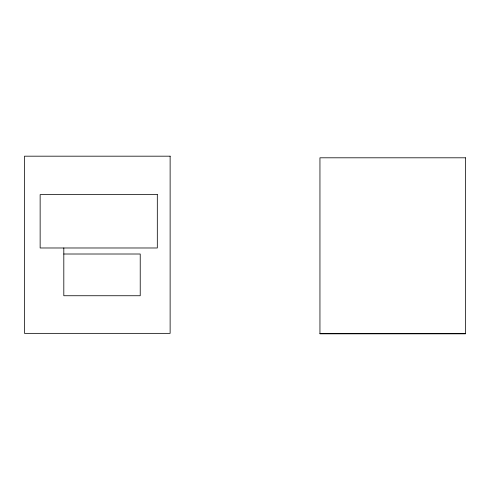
<?xml version="1.0" encoding="UTF-8"?>
<svg xmlns="http://www.w3.org/2000/svg" width="490" height="490" viewBox="0 0 490 490"><rect width="100%" height="100%" fill="white"/><g stroke="black" fill="none" stroke-linecap="round" stroke-linejoin="round"><path stroke-width="0.73" d="M63.81 254.01L140.226 254.01L140.226 295.74L63.81 295.74L63.81 247.983M319.946 333.506L465.5 333.506M170.128 156.181L24.5 156.181L24.5 333.359L170.128 333.359L170.128 156.181M465.5 157.804L319.946 157.804L319.946 333.819L465.5 333.819L465.5 157.804M157.315 194.616L40.143 194.616L40.143 247.983L157.315 247.983L157.315 194.616"/></g></svg>
